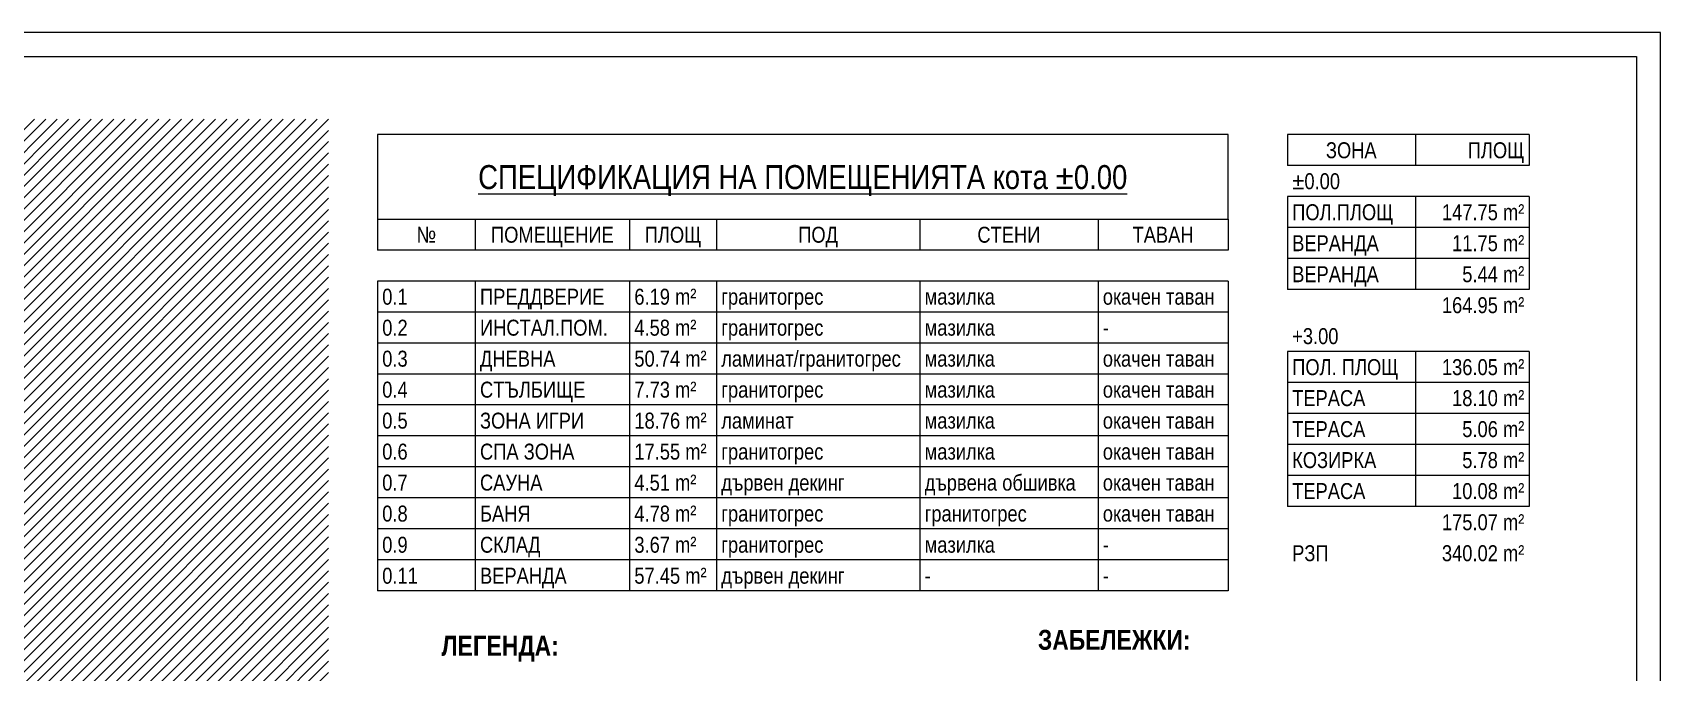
# Model space of a CAD drawing. Header units: centimetres. Extents: x 0 to 25250, y 0 to 2250.
# Drawn here: x 2031 to 3050, y 1699 to 2100 of the extents above; entities that cross this region are included whole.
import ezdxf

# ---------------------------------------------------------------- set-up
doc = ezdxf.new("R2010")
doc.units = ezdxf.units.CM
for name, color, linetype, lineweight in [('A-DETL-GENF', 7, 'Continuous', 9), ('A-DETL-THIN', 7, 'Continuous', 9), ('G-ANNO-SCHD', 7, 'Continuous', 9), ('G-ANNO-TEXT', 7, 'Continuous', 9), ('G-ANNO-TTLB', 7, 'Continuous', 9)]:
    doc.layers.add(name, color=color, linetype=linetype, lineweight=lineweight)
doc.styles.add('17-View-2$0$Arial Narrow_1', font='ARIALN.TTF', dxfattribs={"height": 12.5})
doc.styles.add('17-View-4$0$Arial Narrow_1', font='ARIALN.TTF', dxfattribs={"height": 12.5})
doc.styles.add('17_xrefed$0$Arial Narrow_1', font='ARIALN.TTF', dxfattribs={"height": 0.3})
doc.styles.add('17_xrefed$0$Arial Narrow_2', font='ARIALN.TTF', dxfattribs={"height": 0.2})

# ---------------------------------------------------------------- blocks, each defined once
blk = doc.blocks.new('TEC_ОФИЦИАЛНА РАМКА - TEC_ОФИЦИАЛНА РАМКА-2548454-СГРАДА ТИП III - РАЗПРЕДЕЛЕНИЕ _0_00')
at = {"layer": 'G-ANNO-TTLB'}
for p, q in [((41.621, 37.554), (-19.379, 37.554)), ((41.621, -4.446), (41.621, 37.554)), ((-17.129, 37.254), (41.321, 37.254)), ((41.321, 37.254), (41.321, -4.146))]:
    blk.add_line(p, q, dxfattribs=at)

msp = doc.modelspace()

# ---------------------------------------------------------------- block references
at = {"layer": 'G-ANNO-TTLB', "xscale": 50, "yscale": 50, "zscale": 50}
msp.add_blockref('TEC_ОФИЦИАЛНА РАМКА - TEC_ОФИЦИАЛНА РАМКА-2548454-СГРАДА ТИП III - РАЗПРЕДЕЛЕНИЕ _0_00', (969, 222.3), dxfattribs=at)

# ---------------------------------------------------------------- next in the draw order: hatches: boundary and pattern name
at = {"layer": 'A-DETL-GENF', "true_color": 0xe0ea68}
h = msp.add_hatch(dxfattribs=at)
h.set_pattern_fill('FP1_8', color=61, style=0, pattern_type=2)
h.set_pattern_definition([(45, (-1006133.902, 862055.479), (-3.535533906, 3.535533906), [])])
h.paths.add_polyline_path([(369, 413.9), (369, 1178.9), (394, 1178.9), (394, 1659.4), (762.5, 1659.4), (762.5, 1828.9), (1609, 1828.9), (1609, 1748.9), (2009, 1748.9), (2009, 1386.4), (2029, 1386.4), (2029, 903.9), (2216.4, 903.9), (2216.4, 2045.7), (116.9, 2045.7), (116.9, 413.9)])

# ---------------------------------------------------------------- next in the draw order: linework, layer by layer
at = {"layer": 'A-DETL-THIN'}
for p, q in [((2247, 2036.2), (2247, 1983.2)), ((2779.5, 2036.2), (2247, 2036.2)), ((2779.5, 1983.2), (2779.5, 2036.2)), ((2896.6, 2036.2), (2816.5, 2036.2)), ((2816.5, 2036.2), (2816.5, 2016.7)), ((2967.8, 2036.2), (2896.6, 2036.2)), ((2896.6, 2036.2), (2896.6, 2016.7)), ((2967.8, 2036.2), (2967.8, 2016.7)), ((2896.6, 2016.7), (2816.5, 2016.7)), ((2967.8, 2016.7), (2896.6, 2016.7)), ((2896.6, 1997.3), (2816.5, 1997.3)), ((2816.5, 1997.3), (2816.5, 1977.9)), ((2967.8, 1997.3), (2896.6, 1997.3)), ((2896.6, 1997.3), (2896.6, 1977.9)), ((2967.8, 1997.3), (2967.8, 1977.9)), ((2247, 1983.2), (2247, 1963.8)), ((2247, 1983.2), (2779.5, 1983.2)), ((2308.2, 1983.2), (2308.2, 1963.8)), ((2404.8, 1983.2), (2404.8, 1963.8)), ((2459.2, 1983.2), (2459.2, 1963.8)), ((2586.5, 1983.2), (2586.5, 1963.8)), ((2698, 1983.2), (2698, 1963.8)), ((2779.5, 1983.2), (2779.5, 1963.8)), ((2896.6, 1977.9), (2816.5, 1977.9)), ((2816.5, 1977.9), (2816.5, 1958.5)), ((2967.8, 1977.9), (2896.6, 1977.9)), ((2896.6, 1977.9), (2896.6, 1958.5)), ((2967.8, 1977.9), (2967.8, 1958.5)), ((2308.2, 1963.8), (2247, 1963.8)), ((2404.8, 1963.8), (2308.2, 1963.8)), ((2459.2, 1963.8), (2404.8, 1963.8)), ((2586.5, 1963.8), (2459.2, 1963.8)), ((2698, 1963.8), (2586.5, 1963.8)), ((2779.5, 1963.8), (2698, 1963.8)), ((2896.6, 1958.5), (2816.5, 1958.5)), ((2816.5, 1958.5), (2816.5, 1939.1)), ((2967.8, 1958.5), (2896.6, 1958.5)), ((2896.6, 1958.5), (2896.6, 1939.1)), ((2967.8, 1958.5), (2967.8, 1939.1)), ((2308.2, 1944.4), (2247, 1944.4)), ((2247, 1944.4), (2247, 1925)), ((2404.8, 1944.4), (2308.2, 1944.4)), ((2308.2, 1944.4), (2308.2, 1925)), ((2459.2, 1944.4), (2404.8, 1944.4)), ((2404.8, 1944.4), (2404.8, 1925)), ((2586.5, 1944.4), (2459.2, 1944.4)), ((2459.2, 1944.4), (2459.2, 1925)), ((2698, 1944.4), (2586.5, 1944.4)), ((2586.5, 1944.4), (2586.5, 1925)), ((2779.5, 1944.4), (2698, 1944.4)), ((2698, 1944.4), (2698, 1925)), ((2779.5, 1944.4), (2779.5, 1925)), ((2896.6, 1939.1), (2816.5, 1939.1)), ((2967.8, 1939.1), (2896.6, 1939.1)), ((2308.2, 1925), (2247, 1925)), ((2247, 1925), (2247, 1905.6)), ((2404.8, 1925), (2308.2, 1925)), ((2308.2, 1925), (2308.2, 1905.6)), ((2459.2, 1925), (2404.8, 1925)), ((2404.8, 1925), (2404.8, 1905.6)), ((2586.5, 1925), (2459.2, 1925)), ((2459.2, 1925), (2459.2, 1905.6)), ((2698, 1925), (2586.5, 1925)), ((2586.5, 1925), (2586.5, 1905.6)), ((2779.5, 1925), (2698, 1925)), ((2698, 1925), (2698, 1905.6)), ((2779.5, 1925), (2779.5, 1905.6)), ((2308.2, 1905.6), (2247, 1905.6)), ((2247, 1905.6), (2247, 1886.2)), ((2404.8, 1905.6), (2308.2, 1905.6)), ((2308.2, 1905.6), (2308.2, 1886.2)), ((2459.2, 1905.6), (2404.8, 1905.6)), ((2404.8, 1905.6), (2404.8, 1886.2)), ((2586.5, 1905.6), (2459.2, 1905.6)), ((2459.2, 1905.6), (2459.2, 1886.2)), ((2698, 1905.6), (2586.5, 1905.6)), ((2586.5, 1905.6), (2586.5, 1886.2)), ((2779.5, 1905.6), (2698, 1905.6)), ((2698, 1905.6), (2698, 1886.2)), ((2779.5, 1905.6), (2779.5, 1886.2)), ((2896.6, 1900.3), (2816.5, 1900.3)), ((2816.5, 1900.3), (2816.5, 1880.9)), ((2967.8, 1900.3), (2896.6, 1900.3)), ((2896.6, 1900.3), (2896.6, 1880.9)), ((2967.8, 1900.3), (2967.8, 1880.9)), ((2308.2, 1886.2), (2247, 1886.2)), ((2247, 1886.2), (2247, 1866.8)), ((2404.8, 1886.2), (2308.2, 1886.2)), ((2308.2, 1886.2), (2308.2, 1866.8)), ((2459.2, 1886.2), (2404.8, 1886.2)), ((2404.8, 1886.2), (2404.8, 1866.8)), ((2586.5, 1886.2), (2459.2, 1886.2)), ((2459.2, 1886.2), (2459.2, 1866.8)), ((2698, 1886.2), (2586.5, 1886.2)), ((2586.5, 1886.2), (2586.5, 1866.8)), ((2779.5, 1886.2), (2698, 1886.2)), ((2698, 1886.2), (2698, 1866.8)), ((2779.5, 1886.2), (2779.5, 1866.8)), ((2896.6, 1880.9), (2816.5, 1880.9)), ((2816.5, 1880.9), (2816.5, 1861.5)), ((2967.8, 1880.9), (2896.6, 1880.9)), ((2896.6, 1880.9), (2896.6, 1861.5)), ((2967.8, 1880.9), (2967.8, 1861.5)), ((2308.2, 1866.8), (2247, 1866.8)), ((2247, 1866.8), (2247, 1847.4)), ((2404.8, 1866.8), (2308.2, 1866.8)), ((2308.2, 1866.8), (2308.2, 1847.4)), ((2459.2, 1866.8), (2404.8, 1866.8)), ((2404.8, 1866.8), (2404.8, 1847.4)), ((2586.5, 1866.8), (2459.2, 1866.8)), ((2459.2, 1866.8), (2459.2, 1847.4)), ((2698, 1866.8), (2586.5, 1866.8)), ((2586.5, 1866.8), (2586.5, 1847.4)), ((2779.5, 1866.8), (2698, 1866.8)), ((2698, 1866.8), (2698, 1847.4)), ((2779.5, 1866.8), (2779.5, 1847.4)), ((2896.6, 1861.5), (2816.5, 1861.5)), ((2816.5, 1861.5), (2816.5, 1842.1)), ((2967.8, 1861.5), (2896.6, 1861.5)), ((2896.6, 1861.5), (2896.6, 1842.1)), ((2967.8, 1861.5), (2967.8, 1842.1)), ((2308.2, 1847.4), (2247, 1847.4)), ((2247, 1847.4), (2247, 1828)), ((2404.8, 1847.4), (2308.2, 1847.4)), ((2308.2, 1847.4), (2308.2, 1828)), ((2459.2, 1847.4), (2404.8, 1847.4)), ((2404.8, 1847.4), (2404.8, 1828)), ((2586.5, 1847.4), (2459.2, 1847.4)), ((2459.2, 1847.4), (2459.2, 1828)), ((2698, 1847.4), (2586.5, 1847.4)), ((2586.5, 1847.4), (2586.5, 1828)), ((2779.5, 1847.4), (2698, 1847.4)), ((2698, 1847.4), (2698, 1828)), ((2779.5, 1847.4), (2779.5, 1828)), ((2896.6, 1842.1), (2816.5, 1842.1)), ((2816.5, 1842.1), (2816.5, 1822.7)), ((2967.8, 1842.1), (2896.6, 1842.1)), ((2896.6, 1842.1), (2896.6, 1822.7)), ((2967.8, 1842.1), (2967.8, 1822.7)), ((2308.2, 1828), (2247, 1828)), ((2247, 1828), (2247, 1808.6)), ((2404.8, 1828), (2308.2, 1828)), ((2308.2, 1828), (2308.2, 1808.6)), ((2459.2, 1828), (2404.8, 1828)), ((2404.8, 1828), (2404.8, 1808.6)), ((2586.5, 1828), (2459.2, 1828)), ((2459.2, 1828), (2459.2, 1808.6)), ((2698, 1828), (2586.5, 1828)), ((2586.5, 1828), (2586.5, 1808.6)), ((2779.5, 1828), (2698, 1828)), ((2698, 1828), (2698, 1808.6)), ((2779.5, 1828), (2779.5, 1808.6)), ((2896.6, 1822.7), (2816.5, 1822.7)), ((2816.5, 1822.7), (2816.5, 1803.3)), ((2967.8, 1822.7), (2896.6, 1822.7)), ((2896.6, 1822.7), (2896.6, 1803.3)), ((2967.8, 1822.7), (2967.8, 1803.3)), ((2308.2, 1808.6), (2247, 1808.6)), ((2247, 1808.6), (2247, 1789.2)), ((2404.8, 1808.6), (2308.2, 1808.6)), ((2308.2, 1808.6), (2308.2, 1789.2)), ((2459.2, 1808.6), (2404.8, 1808.6)), ((2404.8, 1808.6), (2404.8, 1789.2)), ((2586.5, 1808.6), (2459.2, 1808.6)), ((2459.2, 1808.6), (2459.2, 1789.2)), ((2698, 1808.6), (2586.5, 1808.6)), ((2586.5, 1808.6), (2586.5, 1789.2)), ((2779.5, 1808.6), (2698, 1808.6)), ((2698, 1808.6), (2698, 1789.2)), ((2779.5, 1808.6), (2779.5, 1789.2)), ((2896.6, 1803.3), (2816.5, 1803.3)), ((2967.8, 1803.3), (2896.6, 1803.3)), ((2308.2, 1789.2), (2247, 1789.2)), ((2247, 1789.2), (2247, 1769.8)), ((2404.8, 1789.2), (2308.2, 1789.2)), ((2308.2, 1789.2), (2308.2, 1769.8)), ((2459.2, 1789.2), (2404.8, 1789.2)), ((2404.8, 1789.2), (2404.8, 1769.8)), ((2586.5, 1789.2), (2459.2, 1789.2)), ((2459.2, 1789.2), (2459.2, 1769.8)), ((2698, 1789.2), (2586.5, 1789.2)), ((2586.5, 1789.2), (2586.5, 1769.8)), ((2779.5, 1789.2), (2698, 1789.2)), ((2698, 1789.2), (2698, 1769.8)), ((2779.5, 1789.2), (2779.5, 1769.8)), ((2308.2, 1769.8), (2247, 1769.8)), ((2247, 1769.8), (2247, 1750.4)), ((2404.8, 1769.8), (2308.2, 1769.8)), ((2308.2, 1769.8), (2308.2, 1750.4)), ((2459.2, 1769.8), (2404.8, 1769.8)), ((2404.8, 1769.8), (2404.8, 1750.4)), ((2586.5, 1769.8), (2459.2, 1769.8)), ((2459.2, 1769.8), (2459.2, 1750.4)), ((2698, 1769.8), (2586.5, 1769.8)), ((2586.5, 1769.8), (2586.5, 1750.4)), ((2779.5, 1769.8), (2698, 1769.8)), ((2698, 1769.8), (2698, 1750.4)), ((2779.5, 1769.8), (2779.5, 1750.4)), ((2308.2, 1750.4), (2247, 1750.4)), ((2404.8, 1750.4), (2308.2, 1750.4)), ((2459.2, 1750.4), (2404.8, 1750.4)), ((2586.5, 1750.4), (2459.2, 1750.4)), ((2698, 1750.4), (2586.5, 1750.4)), ((2779.5, 1750.4), (2698, 1750.4))]:
    msp.add_line(p, q, dxfattribs=at)

# ---------------------------------------------------------------- next in the draw order: texts
at = {"layer": 'G-ANNO-SCHD', "line_spacing_factor": 0.974696}
for s, insert, char_height, width, attachment_point, style in [('ЗОНА', (2856.5, 2031.3), 10, 38.192, 2, '17_xrefed$0$Arial Narrow_2'), ('ПЛОЩ', (2964.8, 2031.3), 10, 42.613, 3, '17_xrefed$0$Arial Narrow_2'), ('\\LСПЕЦИФИКАЦИЯ НА ПОМЕЩЕНИЯТА кота ±0.00', (2513.2, 2017), 15, 488.515, 2, '17_xrefed$0$Arial Narrow_1'), ('±0.00', (2819.5, 2011.9), 10, 35.859, 1, '17_xrefed$0$Arial Narrow_2'), ('ПОЛ.ПЛОЩ', (2819.5, 1992.5), 10, 76.139, 1, '17_xrefed$0$Arial Narrow_2'), ('147.75 m\\fArial Narrow|b0|i0|c238|p34|;²', (2964.8, 1992.5), 10, 61.771, 3, '17_xrefed$0$Arial Narrow_2'), ('\\fArial Narrow|b0|i0|c204|p34|;№', (2277.6, 1978.4), 10, 14.859, 2, '17_xrefed$0$Arial Narrow_2'), ('ПОМЕЩЕНИЕ', (2356.5, 1978.4), 10, 92.594, 2, '17_xrefed$0$Arial Narrow_2'), ('ПЛОЩ', (2432, 1978.4), 10, 42.613, 2, '17_xrefed$0$Arial Narrow_2'), ('ПОД', (2522.8, 1978.4), 10, 29.964, 2, '17_xrefed$0$Arial Narrow_2'), ('СТЕНИ', (2642.2, 1978.4), 10, 47.525, 2, '17_xrefed$0$Arial Narrow_2'), ('ТАВАН', (2738.7, 1978.4), 10, 46.052, 2, '17_xrefed$0$Arial Narrow_2'), ('ВЕРАНДА', (2819.5, 1973.1), 10, 65.332, 1, '17_xrefed$0$Arial Narrow_2'), ('11.75 m\\fArial Narrow|b0|i0|c238|p34|;²', (2964.8, 1973.1), 10, 54.157, 3, '17_xrefed$0$Arial Narrow_2'), ('ВЕРАНДА', (2819.5, 1953.7), 10, 65.332, 1, '17_xrefed$0$Arial Narrow_2'), ('5.44 m\\fArial Narrow|b0|i0|c238|p34|;²', (2964.8, 1953.7), 10, 46.543, 3, '17_xrefed$0$Arial Narrow_2'), ('0.1', (2250, 1939.6), 10, 19.035, 1, '17_xrefed$0$Arial Narrow_2'), ('ПРЕДДВЕРИЕ', (2311.2, 1939.6), 10, 93.822, 1, '17_xrefed$0$Arial Narrow_2'), ('6.19 m\\fArial Narrow|b0|i0|c238|p34|;²', (2407.8, 1939.6), 10, 46.543, 1, '17_xrefed$0$Arial Narrow_2'), ('гранитогрес', (2462.2, 1939.6), 10, 76.63, 1, '17_xrefed$0$Arial Narrow_2'), ('мазилка', (2589.5, 1939.6), 10, 52.683, 1, '17_xrefed$0$Arial Narrow_2'), ('окачен таван', (2701, 1939.6), 10, 83.998, 1, '17_xrefed$0$Arial Narrow_2'), ('164.95 m\\fArial Narrow|b0|i0|c238|p34|;²', (2964.8, 1934.3), 10, 61.771, 3, '17_xrefed$0$Arial Narrow_2'), ('0.2', (2250, 1920.2), 10, 19.035, 1, '17_xrefed$0$Arial Narrow_2'), ('ИНСТАЛ.ПОМ.', (2311.2, 1920.2), 10, 96.401, 1, '17_xrefed$0$Arial Narrow_2'), ('4.58 m\\fArial Narrow|b0|i0|c238|p34|;²', (2407.8, 1920.2), 10, 46.543, 1, '17_xrefed$0$Arial Narrow_2'), ('гранитогрес', (2462.2, 1920.2), 10, 76.63, 1, '17_xrefed$0$Arial Narrow_2'), ('мазилка', (2589.5, 1920.2), 10, 52.683, 1, '17_xrefed$0$Arial Narrow_2'), ('\\fArial Narrow|b0|i0|c204|p34|;-', (2701, 1920.2), 10, 4.544, 1, '17_xrefed$0$Arial Narrow_2'), ('+3.00', (2819.5, 1914.9), 10, 34.754, 1, '17_xrefed$0$Arial Narrow_2'), ('0.3', (2250, 1900.8), 10, 19.035, 1, '17_xrefed$0$Arial Narrow_2'), ('ДНЕВНА', (2311.2, 1900.8), 10, 56.858, 1, '17_xrefed$0$Arial Narrow_2'), ('50.74 m\\fArial Narrow|b0|i0|c238|p34|;²', (2407.8, 1900.8), 10, 54.157, 1, '17_xrefed$0$Arial Narrow_2'), ('ламинат/гранитогрес', (2462.2, 1900.8), 10, 134.716, 1, '17_xrefed$0$Arial Narrow_2'), ('мазилка', (2589.5, 1900.8), 10, 52.683, 1, '17_xrefed$0$Arial Narrow_2'), ('окачен таван', (2701, 1900.8), 10, 83.998, 1, '17_xrefed$0$Arial Narrow_2'), ('ПОЛ. ПЛОЩ', (2819.5, 1895.5), 10, 79.946, 1, '17_xrefed$0$Arial Narrow_2'), ('136.05 m\\fArial Narrow|b0|i0|c238|p34|;²', (2964.8, 1895.5), 10, 61.771, 3, '17_xrefed$0$Arial Narrow_2'), ('0.4', (2250, 1881.4), 10, 19.035, 1, '17_xrefed$0$Arial Narrow_2'), ('СТЪЛБИЩЕ', (2311.2, 1881.4), 10, 79.577, 1, '17_xrefed$0$Arial Narrow_2'), ('7.73 m\\fArial Narrow|b0|i0|c238|p34|;²', (2407.8, 1881.4), 10, 46.543, 1, '17_xrefed$0$Arial Narrow_2'), ('гранитогрес', (2462.2, 1881.4), 10, 76.63, 1, '17_xrefed$0$Arial Narrow_2'), ('мазилка', (2589.5, 1881.4), 10, 52.683, 1, '17_xrefed$0$Arial Narrow_2'), ('окачен таван', (2701, 1881.4), 10, 83.998, 1, '17_xrefed$0$Arial Narrow_2'), ('ТЕРАСА', (2819.5, 1876.1), 10, 55.262, 1, '17_xrefed$0$Arial Narrow_2'), ('18.10 m\\fArial Narrow|b0|i0|c238|p34|;²', (2964.8, 1876.1), 10, 54.157, 3, '17_xrefed$0$Arial Narrow_2'), ('0.5', (2250, 1862), 10, 19.035, 1, '17_xrefed$0$Arial Narrow_2'), ('ЗОНА ИГРИ', (2311.2, 1862), 10, 78.472, 1, '17_xrefed$0$Arial Narrow_2'), ('18.76 m\\fArial Narrow|b0|i0|c238|p34|;²', (2407.8, 1862), 10, 54.157, 1, '17_xrefed$0$Arial Narrow_2'), ('ламинат', (2462.2, 1862), 10, 54.279, 1, '17_xrefed$0$Arial Narrow_2'), ('мазилка', (2589.5, 1862), 10, 52.683, 1, '17_xrefed$0$Arial Narrow_2'), ('окачен таван', (2701, 1862), 10, 83.998, 1, '17_xrefed$0$Arial Narrow_2'), ('ТЕРАСА', (2819.5, 1856.7), 10, 55.262, 1, '17_xrefed$0$Arial Narrow_2'), ('5.06 m\\fArial Narrow|b0|i0|c238|p34|;²', (2964.8, 1856.7), 10, 46.543, 3, '17_xrefed$0$Arial Narrow_2'), ('0.6', (2250, 1842.6), 10, 19.035, 1, '17_xrefed$0$Arial Narrow_2'), ('СПА ЗОНА', (2311.2, 1842.6), 10, 71.104, 1, '17_xrefed$0$Arial Narrow_2'), ('17.55 m\\fArial Narrow|b0|i0|c238|p34|;²', (2407.8, 1842.6), 10, 54.157, 1, '17_xrefed$0$Arial Narrow_2'), ('гранитогрес', (2462.2, 1842.6), 10, 76.63, 1, '17_xrefed$0$Arial Narrow_2'), ('мазилка', (2589.5, 1842.6), 10, 52.683, 1, '17_xrefed$0$Arial Narrow_2'), ('окачен таван', (2701, 1842.6), 10, 83.998, 1, '17_xrefed$0$Arial Narrow_2'), ('КОЗИРКА', (2819.5, 1837.3), 10, 63.367, 1, '17_xrefed$0$Arial Narrow_2'), ('5.78 m\\fArial Narrow|b0|i0|c238|p34|;²', (2964.8, 1837.3), 10, 46.543, 3, '17_xrefed$0$Arial Narrow_2'), ('дървена обшивка', (2589.5, 1823.2), 10, 113.471, 1, '17_xrefed$0$Arial Narrow_2'), ('0.7', (2250, 1823.2), 10, 19.035, 1, '17_xrefed$0$Arial Narrow_2'), ('САУНА', (2311.2, 1823.2), 10, 47.034, 1, '17_xrefed$0$Arial Narrow_2'), ('4.51 m\\fArial Narrow|b0|i0|c238|p34|;²', (2407.8, 1823.2), 10, 46.543, 1, '17_xrefed$0$Arial Narrow_2'), ('дървен декинг', (2462.2, 1823.2), 10, 92.594, 1, '17_xrefed$0$Arial Narrow_2'), ('окачен таван', (2701, 1823.2), 10, 83.998, 1, '17_xrefed$0$Arial Narrow_2'), ('ТЕРАСА', (2819.5, 1817.9), 10, 55.262, 1, '17_xrefed$0$Arial Narrow_2'), ('10.08 m\\fArial Narrow|b0|i0|c238|p34|;²', (2964.8, 1817.9), 10, 54.157, 3, '17_xrefed$0$Arial Narrow_2'), ('0.8', (2250, 1803.8), 10, 19.035, 1, '17_xrefed$0$Arial Narrow_2'), ('БАНЯ', (2311.2, 1803.8), 10, 38.192, 1, '17_xrefed$0$Arial Narrow_2'), ('4.78 m\\fArial Narrow|b0|i0|c238|p34|;²', (2407.8, 1803.8), 10, 46.543, 1, '17_xrefed$0$Arial Narrow_2'), ('гранитогрес', (2462.2, 1803.8), 10, 76.63, 1, '17_xrefed$0$Arial Narrow_2'), ('гранитогрес', (2589.5, 1803.8), 10, 76.63, 1, '17_xrefed$0$Arial Narrow_2'), ('окачен таван', (2701, 1803.8), 10, 83.998, 1, '17_xrefed$0$Arial Narrow_2'), ('175.07 m\\fArial Narrow|b0|i0|c238|p34|;²', (2964.8, 1798.4), 10, 61.771, 3, '17_xrefed$0$Arial Narrow_2'), ('0.9', (2250, 1784.3), 10, 19.035, 1, '17_xrefed$0$Arial Narrow_2'), ('СКЛАД', (2311.2, 1784.3), 10, 45.56, 1, '17_xrefed$0$Arial Narrow_2'), ('3.67 m\\fArial Narrow|b0|i0|c238|p34|;²', (2407.8, 1784.3), 10, 46.543, 1, '17_xrefed$0$Arial Narrow_2'), ('гранитогрес', (2462.2, 1784.3), 10, 76.63, 1, '17_xrefed$0$Arial Narrow_2'), ('мазилка', (2589.5, 1784.3), 10, 52.683, 1, '17_xrefed$0$Arial Narrow_2'), ('\\fArial Narrow|b0|i0|c204|p34|;-', (2701, 1784.3), 10, 4.544, 1, '17_xrefed$0$Arial Narrow_2'), ('РЗП', (2819.5, 1779), 10, 27.508, 1, '17_xrefed$0$Arial Narrow_2'), ('340.02 m\\fArial Narrow|b0|i0|c238|p34|;²', (2964.8, 1779), 10, 61.771, 3, '17_xrefed$0$Arial Narrow_2'), ('0.11', (2250, 1764.9), 10, 26.649, 1, '17_xrefed$0$Arial Narrow_2'), ('ВЕРАНДА', (2311.2, 1764.9), 10, 65.332, 1, '17_xrefed$0$Arial Narrow_2'), ('57.45 m\\fArial Narrow|b0|i0|c238|p34|;²', (2407.8, 1764.9), 10, 54.157, 1, '17_xrefed$0$Arial Narrow_2'), ('дървен декинг', (2462.2, 1764.9), 10, 92.594, 1, '17_xrefed$0$Arial Narrow_2'), ('\\fArial Narrow|b0|i0|c204|p34|;-', (2589.5, 1764.9), 10, 4.544, 1, '17_xrefed$0$Arial Narrow_2'), ('\\fArial Narrow|b0|i0|c204|p34|;-', (2701, 1764.9), 10, 4.544, 1, '17_xrefed$0$Arial Narrow_2')]:
    msp.add_mtext(s, dxfattribs=dict(at, insert=insert, char_height=char_height, width=width, attachment_point=attachment_point, style=style))
at = {"layer": 'G-ANNO-TEXT', "char_height": 12.5, "attachment_point": 1, "line_spacing_factor": 0.949189}
for s, insert, width, style in [('\\pt5,10,15,20,25,30,35,40,45,50,55,60,65,70,75,80,85,90,95,100,105,110,115,120,125,130,135,140,145,150,155,160;{\\fArial Narrow|b1|i0|c204|p34;ЛЕГЕНДА:}', (2287.1, 1722.3), 74.487, '17-View-2$0$Arial Narrow_1'), ('\\pt5,10,15,20,25,30,35,40,45,50,55,60,65,70,75,80,85,90,95,100,105,110,115,120,125,130,135,140,145,150,155,160;{\\fArial Narrow|b1|i0|c204|p34;ЗАБЕЛЕЖКИ:}', (2660.4, 1726), 96.859, '17-View-4$0$Arial Narrow_1')]:
    msp.add_mtext(s, dxfattribs=dict(at, insert=insert, width=width, style=style))

doc.saveas('drawing.dxf')
